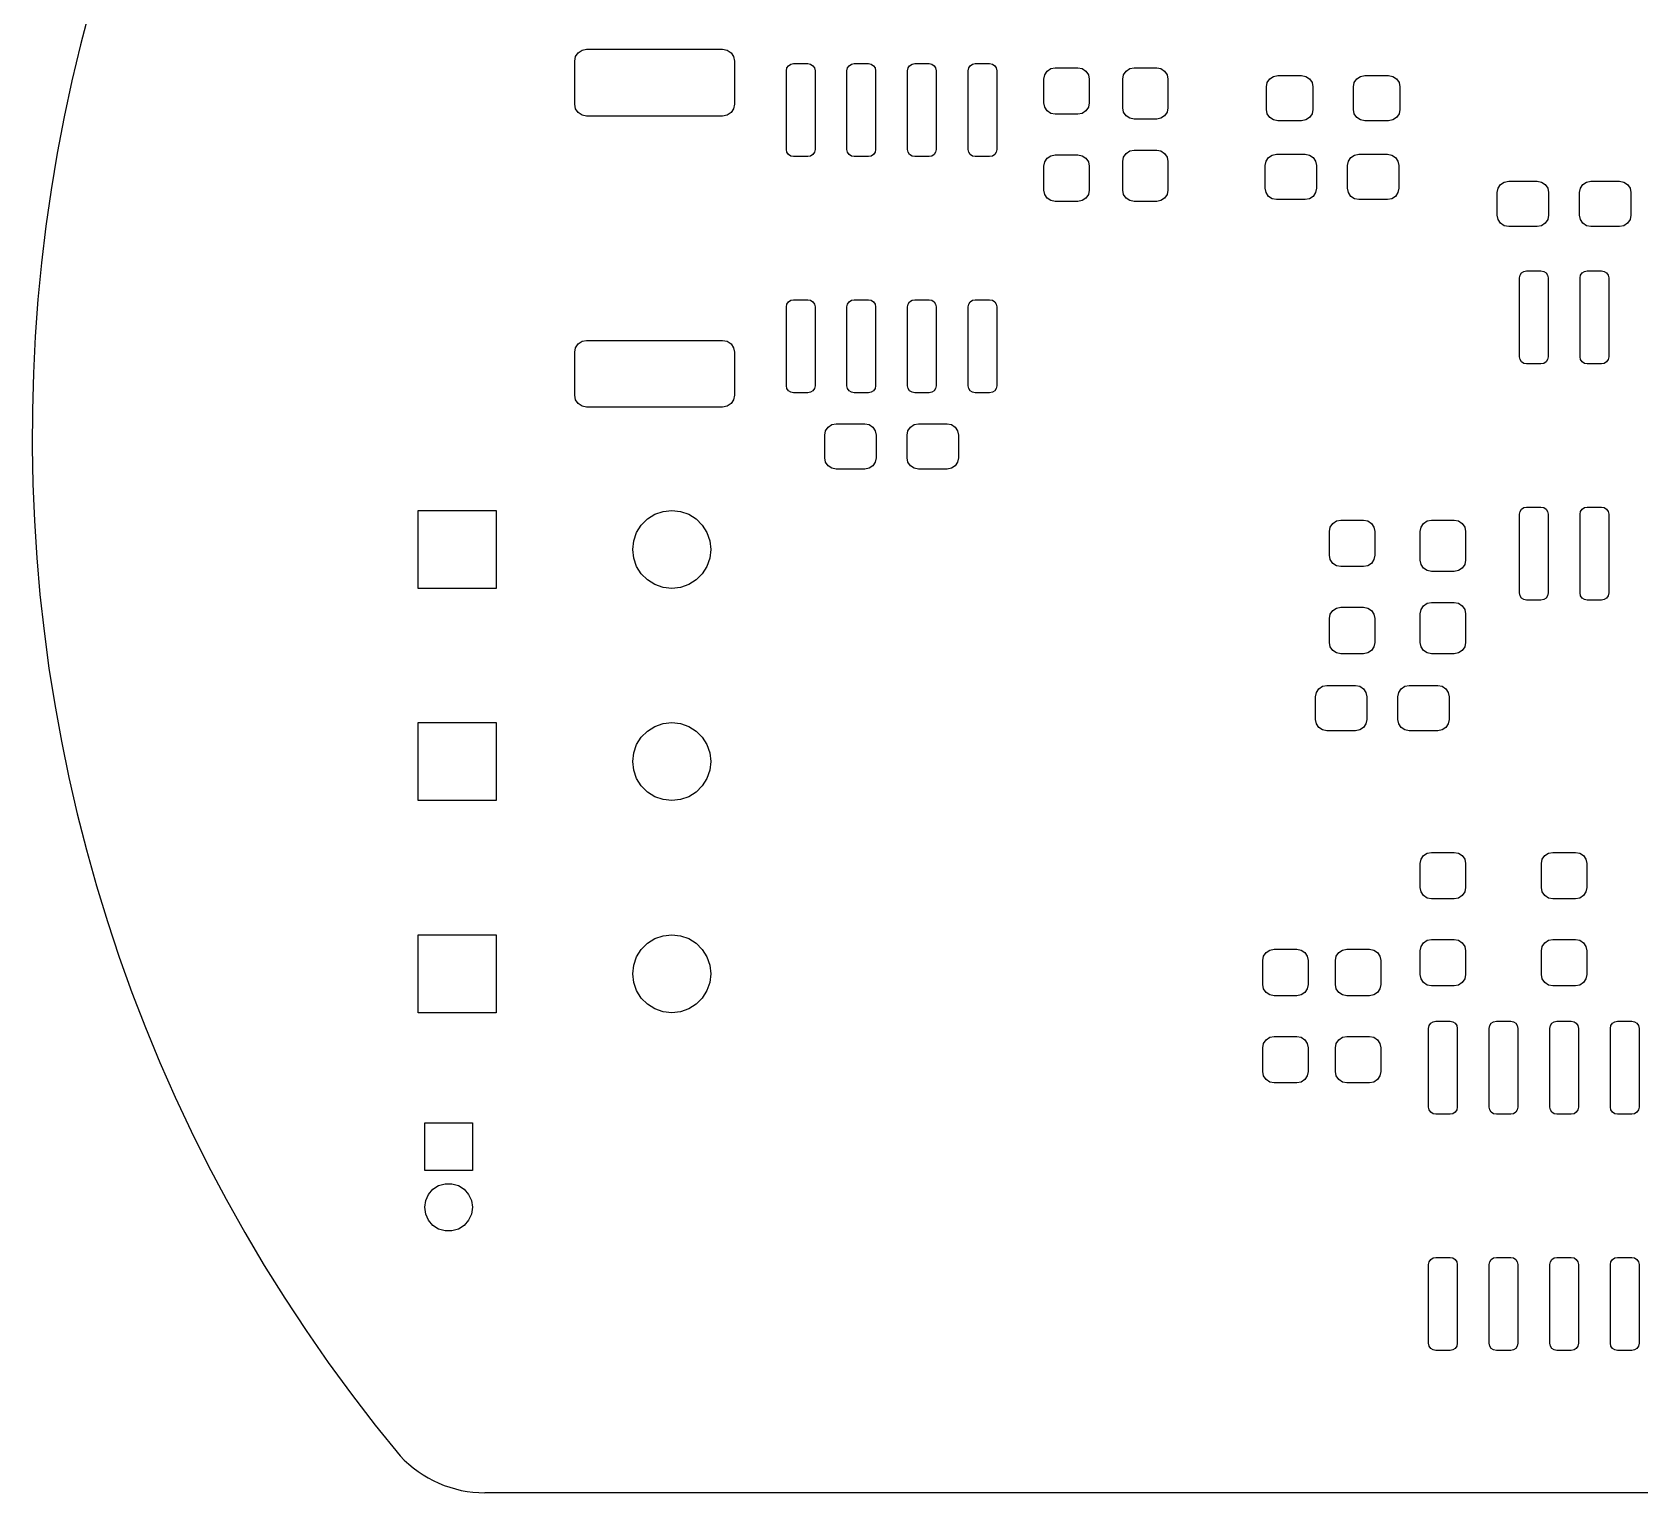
# Model space of a CAD drawing. Header units: inches. Extents: x 10 to 430, y -15 to 282.
# Drawn here: x 126.78 to 160.48, y 51.48 to 82.09 of the extents above; entities that cross this region are included whole.
import ezdxf

# ---------------------------------------------------------------- set-up
doc = ezdxf.new("R2010")
doc.units = ezdxf.units.IN
doc.header["$MEASUREMENT"] = 0
doc.layers.add('BLACK', color=7, linetype='Continuous')

msp = doc.modelspace()

# ---------------------------------------------------------------- linework, layer by layer
at = {"layer": 'BLACK', "linetype": 'Continuous'}
for p, q in [((138.148, 81.483), (138.167, 81.579)), ((138.167, 81.579), (138.221, 81.66)), ((138.221, 81.66), (138.302, 81.714)), ((138.302, 81.714), (138.398, 81.733)), ((138.398, 81.733), (141.248, 81.733)), ((141.248, 81.733), (141.344, 81.714)), ((141.344, 81.714), (141.425, 81.66)), ((141.425, 81.66), (141.479, 81.579)), ((141.479, 81.579), (141.498, 81.483)), ((138.148, 80.583), (138.148, 81.483)), ((141.498, 81.483), (141.498, 80.583)), ((142.586, 81.283), (142.598, 81.341)), ((142.586, 79.633), (142.586, 81.283)), ((142.598, 81.341), (142.63, 81.389)), ((142.63, 81.389), (142.679, 81.422)), ((142.679, 81.422), (142.736, 81.433)), ((142.736, 81.433), (143.036, 81.433)), ((143.036, 81.433), (143.094, 81.422)), ((143.094, 81.422), (143.142, 81.389)), ((143.142, 81.389), (143.175, 81.341)), ((143.175, 81.341), (143.186, 81.283)), ((143.186, 81.283), (143.186, 79.633)), ((143.856, 81.283), (143.868, 81.341)), ((143.856, 79.633), (143.856, 81.283)), ((143.868, 81.341), (143.9, 81.389)), ((143.9, 81.389), (143.949, 81.422)), ((143.949, 81.422), (144.006, 81.433)), ((144.006, 81.433), (144.306, 81.433)), ((144.306, 81.433), (144.364, 81.422)), ((144.364, 81.422), (144.412, 81.389)), ((144.412, 81.389), (144.445, 81.341)), ((144.445, 81.341), (144.456, 81.283)), ((144.456, 81.283), (144.456, 79.633)), ((145.126, 81.283), (145.138, 81.341)), ((145.126, 79.633), (145.126, 81.283)), ((145.138, 81.341), (145.17, 81.389)), ((145.17, 81.389), (145.219, 81.422)), ((145.219, 81.422), (145.276, 81.433)), ((145.276, 81.433), (145.576, 81.433)), ((145.576, 81.433), (145.634, 81.422)), ((145.634, 81.422), (145.682, 81.389)), ((145.682, 81.389), (145.715, 81.341)), ((145.715, 81.341), (145.726, 81.283)), ((145.726, 81.283), (145.726, 79.633)), ((146.396, 81.283), (146.408, 81.341)), ((146.396, 79.633), (146.396, 81.283)), ((146.408, 81.341), (146.44, 81.389)), ((146.44, 81.389), (146.489, 81.422)), ((146.489, 81.422), (146.546, 81.433)), ((146.546, 81.433), (146.846, 81.433)), ((146.846, 81.433), (146.904, 81.422)), ((146.904, 81.422), (146.952, 81.389)), ((146.952, 81.389), (146.985, 81.341)), ((146.985, 81.341), (146.996, 81.283)), ((146.996, 81.283), (146.996, 79.633)), ((148.002, 81.199), (148.054, 81.276)), ((148.054, 81.276), (148.131, 81.328)), ((148.131, 81.328), (148.222, 81.346)), ((148.222, 81.346), (148.697, 81.346)), ((148.697, 81.346), (148.787, 81.328)), ((148.787, 81.328), (148.864, 81.276)), ((148.864, 81.276), (148.916, 81.199)), ((149.653, 81.199), (149.705, 81.276)), ((149.705, 81.276), (149.782, 81.328)), ((149.782, 81.328), (149.873, 81.346)), ((149.873, 81.346), (150.348, 81.346)), ((150.348, 81.346), (150.438, 81.328)), ((150.438, 81.328), (150.515, 81.276)), ((150.515, 81.276), (150.567, 81.199)), ((147.984, 81.108), (148.002, 81.199)), ((147.984, 80.608), (147.984, 81.108)), ((148.916, 81.199), (148.934, 81.108)), ((148.934, 81.108), (148.934, 80.608)), ((149.635, 81.108), (149.653, 81.199)), ((149.635, 80.508), (149.635, 81.108)), ((150.567, 81.199), (150.585, 81.108)), ((150.585, 81.108), (150.585, 80.508)), ((152.647, 80.945), (152.665, 81.036)), ((152.647, 80.47), (152.647, 80.945)), ((152.665, 81.036), (152.717, 81.113)), ((152.717, 81.113), (152.794, 81.165)), ((152.794, 81.165), (152.885, 81.183)), ((152.885, 81.183), (153.385, 81.183)), ((153.385, 81.183), (153.475, 81.165)), ((153.475, 81.165), (153.552, 81.113)), ((153.552, 81.113), (153.604, 81.036)), ((153.604, 81.036), (153.622, 80.945)), ((153.622, 80.945), (153.622, 80.47)), ((154.472, 80.945), (154.49, 81.036)), ((154.472, 80.47), (154.472, 80.945)), ((154.49, 81.036), (154.542, 81.113)), ((154.542, 81.113), (154.619, 81.165)), ((154.619, 81.165), (154.71, 81.183)), ((154.71, 81.183), (155.21, 81.183)), ((155.21, 81.183), (155.3, 81.165)), ((155.3, 81.165), (155.377, 81.113)), ((155.377, 81.113), (155.429, 81.036)), ((155.429, 81.036), (155.447, 80.945)), ((155.447, 80.945), (155.447, 80.47)), ((138.167, 80.488), (138.148, 80.583)), ((141.498, 80.583), (141.479, 80.488)), ((148.002, 80.517), (147.984, 80.608)), ((148.934, 80.608), (148.916, 80.517)), ((138.221, 80.407), (138.167, 80.488)), ((138.302, 80.352), (138.221, 80.407)), ((138.398, 80.333), (138.302, 80.352)), ((141.248, 80.333), (138.398, 80.333)), ((141.344, 80.352), (141.248, 80.333)), ((141.425, 80.407), (141.344, 80.352)), ((141.479, 80.488), (141.425, 80.407)), ((148.054, 80.44), (148.002, 80.517)), ((148.131, 80.389), (148.054, 80.44)), ((148.222, 80.371), (148.131, 80.389)), ((148.697, 80.371), (148.222, 80.371)), ((148.787, 80.389), (148.697, 80.371)), ((148.864, 80.44), (148.787, 80.389)), ((148.916, 80.517), (148.864, 80.44)), ((149.653, 80.417), (149.635, 80.508)), ((149.705, 80.34), (149.653, 80.417)), ((149.782, 80.289), (149.705, 80.34)), ((149.873, 80.271), (149.782, 80.289)), ((150.348, 80.271), (149.873, 80.271)), ((150.438, 80.289), (150.348, 80.271)), ((150.515, 80.34), (150.438, 80.289)), ((150.567, 80.417), (150.515, 80.34)), ((150.585, 80.508), (150.567, 80.417)), ((152.665, 80.379), (152.647, 80.47)), ((152.717, 80.302), (152.665, 80.379)), ((152.794, 80.251), (152.717, 80.302)), ((152.885, 80.233), (152.794, 80.251)), ((153.385, 80.233), (152.885, 80.233)), ((153.475, 80.251), (153.385, 80.233)), ((153.552, 80.302), (153.475, 80.251)), ((153.604, 80.379), (153.552, 80.302)), ((153.622, 80.47), (153.604, 80.379)), ((154.49, 80.379), (154.472, 80.47)), ((154.542, 80.302), (154.49, 80.379)), ((154.619, 80.251), (154.542, 80.302)), ((154.71, 80.233), (154.619, 80.251)), ((155.21, 80.233), (154.71, 80.233)), ((155.3, 80.251), (155.21, 80.233)), ((155.377, 80.302), (155.3, 80.251)), ((155.429, 80.379), (155.377, 80.302)), ((155.447, 80.47), (155.429, 80.379)), ((142.598, 79.576), (142.586, 79.633)), ((142.63, 79.527), (142.598, 79.576)), ((143.175, 79.576), (143.142, 79.527)), ((143.186, 79.633), (143.175, 79.576)), ((143.868, 79.576), (143.856, 79.633)), ((143.9, 79.527), (143.868, 79.576)), ((144.445, 79.576), (144.412, 79.527)), ((144.456, 79.633), (144.445, 79.576)), ((145.138, 79.576), (145.126, 79.633)), ((145.17, 79.527), (145.138, 79.576)), ((145.715, 79.576), (145.682, 79.527)), ((145.726, 79.633), (145.715, 79.576)), ((146.408, 79.576), (146.396, 79.633)), ((146.44, 79.527), (146.408, 79.576)), ((146.985, 79.576), (146.952, 79.527)), ((146.996, 79.633), (146.985, 79.576)), ((149.653, 79.474), (149.705, 79.551)), ((149.705, 79.551), (149.782, 79.603)), ((149.782, 79.603), (149.873, 79.621)), ((149.873, 79.621), (150.348, 79.621)), ((150.348, 79.621), (150.438, 79.603)), ((150.438, 79.603), (150.515, 79.551)), ((150.515, 79.551), (150.567, 79.474)), ((152.77, 79.514), (152.861, 79.532)), ((152.861, 79.532), (153.461, 79.532)), ((153.461, 79.532), (153.552, 79.514)), ((154.495, 79.514), (154.586, 79.532)), ((154.586, 79.532), (155.186, 79.532)), ((155.186, 79.532), (155.277, 79.514)), ((142.679, 79.495), (142.63, 79.527)), ((142.736, 79.483), (142.679, 79.495)), ((143.036, 79.483), (142.736, 79.483)), ((143.094, 79.495), (143.036, 79.483)), ((143.142, 79.527), (143.094, 79.495)), ((143.949, 79.495), (143.9, 79.527)), ((144.006, 79.483), (143.949, 79.495)), ((144.306, 79.483), (144.006, 79.483)), ((144.364, 79.495), (144.306, 79.483)), ((144.412, 79.527), (144.364, 79.495)), ((145.219, 79.495), (145.17, 79.527)), ((145.276, 79.483), (145.219, 79.495)), ((145.576, 79.483), (145.276, 79.483)), ((145.634, 79.495), (145.576, 79.483)), ((145.682, 79.527), (145.634, 79.495)), ((146.489, 79.495), (146.44, 79.527)), ((146.546, 79.483), (146.489, 79.495)), ((146.846, 79.483), (146.546, 79.483)), ((146.904, 79.495), (146.846, 79.483)), ((146.952, 79.527), (146.904, 79.495)), ((147.984, 79.283), (148.002, 79.374)), ((147.984, 78.783), (147.984, 79.283)), ((148.002, 79.374), (148.054, 79.451)), ((148.054, 79.451), (148.131, 79.503)), ((148.131, 79.503), (148.222, 79.521)), ((148.222, 79.521), (148.697, 79.521)), ((148.697, 79.521), (148.787, 79.503)), ((148.787, 79.503), (148.864, 79.451)), ((148.864, 79.451), (148.916, 79.374)), ((148.916, 79.374), (148.934, 79.283)), ((148.934, 79.283), (148.934, 78.783)), ((149.635, 79.383), (149.653, 79.474)), ((149.635, 78.783), (149.635, 79.383)), ((150.567, 79.474), (150.585, 79.383)), ((150.585, 79.383), (150.585, 78.783)), ((152.624, 79.294), (152.642, 79.385)), ((152.624, 78.819), (152.624, 79.294)), ((152.642, 79.385), (152.693, 79.462)), ((152.693, 79.462), (152.77, 79.514)), ((153.552, 79.514), (153.629, 79.462)), ((153.629, 79.462), (153.68, 79.385)), ((153.68, 79.385), (153.699, 79.294)), ((153.699, 79.294), (153.699, 78.819)), ((154.349, 79.294), (154.367, 79.385)), ((154.349, 78.819), (154.349, 79.294)), ((154.367, 79.385), (154.418, 79.462)), ((154.418, 79.462), (154.495, 79.514)), ((155.277, 79.514), (155.354, 79.462)), ((155.354, 79.462), (155.405, 79.385)), ((155.405, 79.385), (155.424, 79.294)), ((155.424, 79.294), (155.424, 78.819)), ((157.506, 78.82), (157.558, 78.897)), ((157.558, 78.897), (157.635, 78.948)), ((157.635, 78.948), (157.726, 78.966)), ((157.726, 78.966), (158.326, 78.966)), ((158.326, 78.966), (158.417, 78.948)), ((158.417, 78.948), (158.494, 78.897)), ((158.494, 78.897), (158.545, 78.82)), ((159.231, 78.82), (159.283, 78.897)), ((159.283, 78.897), (159.36, 78.948)), ((159.36, 78.948), (159.451, 78.966)), ((159.451, 78.966), (160.051, 78.966)), ((160.051, 78.966), (160.142, 78.948)), ((160.142, 78.948), (160.219, 78.897)), ((160.219, 78.897), (160.27, 78.82)), ((148.002, 78.692), (147.984, 78.783)), ((148.054, 78.615), (148.002, 78.692)), ((148.131, 78.564), (148.054, 78.615)), ((148.222, 78.546), (148.131, 78.564)), ((148.697, 78.546), (148.222, 78.546)), ((148.787, 78.564), (148.697, 78.546)), ((148.864, 78.615), (148.787, 78.564)), ((148.916, 78.692), (148.864, 78.615)), ((148.934, 78.783), (148.916, 78.692)), ((149.653, 78.692), (149.635, 78.783)), ((149.705, 78.615), (149.653, 78.692)), ((149.782, 78.564), (149.705, 78.615)), ((149.873, 78.546), (149.782, 78.564)), ((150.348, 78.546), (149.873, 78.546)), ((150.438, 78.564), (150.348, 78.546)), ((150.515, 78.615), (150.438, 78.564)), ((150.567, 78.692), (150.515, 78.615)), ((150.585, 78.783), (150.567, 78.692)), ((152.642, 78.728), (152.624, 78.819)), ((152.693, 78.651), (152.642, 78.728)), ((152.77, 78.6), (152.693, 78.651)), ((152.861, 78.582), (152.77, 78.6)), ((153.461, 78.582), (152.861, 78.582)), ((153.552, 78.6), (153.461, 78.582)), ((153.629, 78.651), (153.552, 78.6)), ((153.68, 78.728), (153.629, 78.651)), ((153.699, 78.819), (153.68, 78.728)), ((154.367, 78.728), (154.349, 78.819)), ((154.418, 78.651), (154.367, 78.728)), ((154.495, 78.6), (154.418, 78.651)), ((154.586, 78.582), (154.495, 78.6)), ((155.186, 78.582), (154.586, 78.582)), ((155.277, 78.6), (155.186, 78.582)), ((155.354, 78.651), (155.277, 78.6)), ((155.405, 78.728), (155.354, 78.651)), ((155.424, 78.819), (155.405, 78.728)), ((157.488, 78.729), (157.506, 78.82)), ((157.488, 78.254), (157.488, 78.729)), ((158.545, 78.82), (158.563, 78.729)), ((158.563, 78.729), (158.563, 78.254)), ((159.213, 78.729), (159.231, 78.82)), ((159.213, 78.254), (159.213, 78.729)), ((160.27, 78.82), (160.288, 78.729)), ((160.288, 78.729), (160.288, 78.254)), ((157.506, 78.163), (157.488, 78.254)), ((158.563, 78.254), (158.545, 78.163)), ((159.231, 78.163), (159.213, 78.254)), ((160.288, 78.254), (160.27, 78.163)), ((157.558, 78.086), (157.506, 78.163)), ((157.635, 78.034), (157.558, 78.086)), ((157.726, 78.016), (157.635, 78.034)), ((158.326, 78.016), (157.726, 78.016)), ((158.417, 78.034), (158.326, 78.016)), ((158.494, 78.086), (158.417, 78.034)), ((158.545, 78.163), (158.494, 78.086)), ((159.283, 78.086), (159.231, 78.163)), ((159.36, 78.034), (159.283, 78.086)), ((159.451, 78.016), (159.36, 78.034)), ((160.051, 78.016), (159.451, 78.016)), ((160.142, 78.034), (160.051, 78.016)), ((160.219, 78.086), (160.142, 78.034)), ((160.27, 78.163), (160.219, 78.086)), ((157.953, 76.94), (157.964, 76.997)), ((157.953, 75.29), (157.953, 76.94)), ((157.964, 76.997), (157.997, 77.046)), ((157.997, 77.046), (158.046, 77.078)), ((158.046, 77.078), (158.103, 77.09)), ((158.103, 77.09), (158.403, 77.09)), ((158.403, 77.09), (158.46, 77.078)), ((158.46, 77.078), (158.509, 77.046)), ((158.509, 77.046), (158.542, 76.997)), ((158.542, 76.997), (158.553, 76.94)), ((158.553, 76.94), (158.553, 75.29)), ((159.223, 76.94), (159.234, 76.997)), ((159.223, 75.29), (159.223, 76.94)), ((159.234, 76.997), (159.267, 77.046)), ((159.267, 77.046), (159.316, 77.078)), ((159.316, 77.078), (159.373, 77.09)), ((159.373, 77.09), (159.673, 77.09)), ((159.673, 77.09), (159.73, 77.078)), ((159.73, 77.078), (159.779, 77.046)), ((159.779, 77.046), (159.812, 76.997)), ((159.812, 76.997), (159.823, 76.94)), ((159.823, 76.94), (159.823, 75.29)), ((142.586, 76.333), (142.598, 76.391)), ((142.586, 74.683), (142.586, 76.333)), ((142.598, 76.391), (142.63, 76.439)), ((142.63, 76.439), (142.679, 76.472)), ((142.679, 76.472), (142.736, 76.483)), ((142.736, 76.483), (143.036, 76.483)), ((143.036, 76.483), (143.094, 76.472)), ((143.094, 76.472), (143.142, 76.439)), ((143.142, 76.439), (143.175, 76.391)), ((143.175, 76.391), (143.186, 76.333)), ((143.186, 76.333), (143.186, 74.683)), ((143.856, 76.333), (143.868, 76.391)), ((143.856, 74.683), (143.856, 76.333)), ((143.868, 76.391), (143.9, 76.439)), ((143.9, 76.439), (143.949, 76.472)), ((143.949, 76.472), (144.006, 76.483)), ((144.006, 76.483), (144.306, 76.483)), ((144.306, 76.483), (144.364, 76.472)), ((144.364, 76.472), (144.412, 76.439)), ((144.412, 76.439), (144.445, 76.391)), ((144.445, 76.391), (144.456, 76.333)), ((144.456, 76.333), (144.456, 74.683)), ((145.126, 76.333), (145.138, 76.391)), ((145.126, 74.683), (145.126, 76.333)), ((145.138, 76.391), (145.17, 76.439)), ((145.17, 76.439), (145.219, 76.472)), ((145.219, 76.472), (145.276, 76.483)), ((145.276, 76.483), (145.576, 76.483)), ((145.576, 76.483), (145.634, 76.472)), ((145.634, 76.472), (145.682, 76.439)), ((145.682, 76.439), (145.715, 76.391)), ((145.715, 76.391), (145.726, 76.333)), ((145.726, 76.333), (145.726, 74.683)), ((146.396, 76.333), (146.408, 76.391)), ((146.396, 74.683), (146.396, 76.333)), ((146.408, 76.391), (146.44, 76.439)), ((146.44, 76.439), (146.489, 76.472)), ((146.489, 76.472), (146.546, 76.483)), ((146.546, 76.483), (146.846, 76.483)), ((146.846, 76.483), (146.904, 76.472)), ((146.904, 76.472), (146.952, 76.439)), ((146.952, 76.439), (146.985, 76.391)), ((146.985, 76.391), (146.996, 76.333)), ((146.996, 76.333), (146.996, 74.683)), ((138.167, 75.479), (138.221, 75.56)), ((138.221, 75.56), (138.302, 75.614)), ((138.302, 75.614), (138.398, 75.633)), ((138.398, 75.633), (141.248, 75.633)), ((141.248, 75.633), (141.344, 75.614)), ((141.344, 75.614), (141.425, 75.56)), ((141.425, 75.56), (141.479, 75.479)), ((138.148, 75.383), (138.167, 75.479)), ((138.148, 74.483), (138.148, 75.383)), ((141.479, 75.479), (141.498, 75.383)), ((141.498, 75.383), (141.498, 74.483)), ((157.964, 75.232), (157.953, 75.29)), ((157.997, 75.184), (157.964, 75.232)), ((158.046, 75.151), (157.997, 75.184)), ((158.103, 75.14), (158.046, 75.151)), ((158.46, 75.151), (158.403, 75.14)), ((158.509, 75.184), (158.46, 75.151)), ((158.542, 75.232), (158.509, 75.184)), ((158.553, 75.29), (158.542, 75.232)), ((159.234, 75.232), (159.223, 75.29)), ((159.267, 75.184), (159.234, 75.232)), ((159.316, 75.151), (159.267, 75.184)), ((159.373, 75.14), (159.316, 75.151)), ((159.73, 75.151), (159.673, 75.14)), ((159.779, 75.184), (159.73, 75.151)), ((159.812, 75.232), (159.779, 75.184)), ((159.823, 75.29), (159.812, 75.232)), ((158.403, 75.14), (158.103, 75.14)), ((159.673, 75.14), (159.373, 75.14)), ((138.167, 74.388), (138.148, 74.483)), ((141.498, 74.483), (141.479, 74.388)), ((142.598, 74.626), (142.586, 74.683)), ((142.63, 74.577), (142.598, 74.626)), ((142.679, 74.545), (142.63, 74.577)), ((142.736, 74.533), (142.679, 74.545)), ((143.036, 74.533), (142.736, 74.533)), ((143.094, 74.545), (143.036, 74.533)), ((143.142, 74.577), (143.094, 74.545)), ((143.175, 74.626), (143.142, 74.577)), ((143.186, 74.683), (143.175, 74.626)), ((143.868, 74.626), (143.856, 74.683)), ((143.9, 74.577), (143.868, 74.626)), ((143.949, 74.545), (143.9, 74.577)), ((144.006, 74.533), (143.949, 74.545)), ((144.306, 74.533), (144.006, 74.533)), ((144.364, 74.545), (144.306, 74.533)), ((144.412, 74.577), (144.364, 74.545)), ((144.445, 74.626), (144.412, 74.577)), ((144.456, 74.683), (144.445, 74.626)), ((145.138, 74.626), (145.126, 74.683)), ((145.17, 74.577), (145.138, 74.626)), ((145.219, 74.545), (145.17, 74.577)), ((145.276, 74.533), (145.219, 74.545)), ((145.576, 74.533), (145.276, 74.533)), ((145.634, 74.545), (145.576, 74.533)), ((145.682, 74.577), (145.634, 74.545)), ((145.715, 74.626), (145.682, 74.577)), ((145.726, 74.683), (145.715, 74.626)), ((146.408, 74.626), (146.396, 74.683)), ((146.44, 74.577), (146.408, 74.626)), ((146.489, 74.545), (146.44, 74.577)), ((146.546, 74.533), (146.489, 74.545)), ((146.846, 74.533), (146.546, 74.533)), ((146.904, 74.545), (146.846, 74.533)), ((146.952, 74.577), (146.904, 74.545)), ((146.985, 74.626), (146.952, 74.577)), ((146.996, 74.683), (146.985, 74.626)), ((138.221, 74.307), (138.167, 74.388)), ((138.302, 74.252), (138.221, 74.307)), ((138.398, 74.233), (138.302, 74.252)), ((141.248, 74.233), (138.398, 74.233)), ((141.344, 74.252), (141.248, 74.233)), ((141.425, 74.307), (141.344, 74.252)), ((141.479, 74.388), (141.425, 74.307)), ((143.409, 73.74), (143.461, 73.817)), ((143.461, 73.817), (143.538, 73.868)), ((143.538, 73.868), (143.629, 73.886)), ((143.629, 73.886), (144.229, 73.886)), ((144.229, 73.886), (144.32, 73.868)), ((144.32, 73.868), (144.397, 73.817)), ((144.397, 73.817), (144.448, 73.74)), ((145.134, 73.74), (145.186, 73.817)), ((145.186, 73.817), (145.263, 73.868)), ((145.263, 73.868), (145.354, 73.886)), ((145.354, 73.886), (145.954, 73.886)), ((145.954, 73.886), (146.045, 73.868)), ((146.045, 73.868), (146.122, 73.817)), ((146.122, 73.817), (146.173, 73.74)), ((143.391, 73.649), (143.409, 73.74)), ((143.391, 73.174), (143.391, 73.649)), ((144.448, 73.74), (144.466, 73.649)), ((144.466, 73.649), (144.466, 73.174)), ((145.116, 73.649), (145.134, 73.74)), ((145.116, 73.174), (145.116, 73.649)), ((146.173, 73.74), (146.191, 73.649)), ((146.191, 73.649), (146.191, 73.174)), ((143.409, 73.083), (143.391, 73.174)), ((144.466, 73.174), (144.448, 73.083)), ((145.134, 73.083), (145.116, 73.174)), ((146.191, 73.174), (146.173, 73.083)), ((143.461, 73.006), (143.409, 73.083)), ((143.538, 72.954), (143.461, 73.006)), ((143.629, 72.936), (143.538, 72.954)), ((144.229, 72.936), (143.629, 72.936)), ((144.32, 72.954), (144.229, 72.936)), ((144.397, 73.006), (144.32, 72.954)), ((144.448, 73.083), (144.397, 73.006)), ((145.186, 73.006), (145.134, 73.083)), ((145.263, 72.954), (145.186, 73.006)), ((145.354, 72.936), (145.263, 72.954)), ((145.954, 72.936), (145.354, 72.936)), ((146.045, 72.954), (145.954, 72.936)), ((146.122, 73.006), (146.045, 72.954)), ((146.173, 73.083), (146.122, 73.006)), ((157.997, 72.096), (158.046, 72.128)), ((158.046, 72.128), (158.103, 72.14)), ((158.103, 72.14), (158.403, 72.14)), ((158.403, 72.14), (158.46, 72.128)), ((158.46, 72.128), (158.509, 72.096)), ((159.267, 72.096), (159.316, 72.128)), ((159.316, 72.128), (159.373, 72.14)), ((159.373, 72.14), (159.673, 72.14)), ((159.673, 72.14), (159.73, 72.128)), ((159.73, 72.128), (159.779, 72.096)), ((134.866, 70.435), (134.866, 72.07)), ((134.866, 72.07), (136.501, 72.07)), ((136.501, 72.07), (136.501, 70.435)), ((139.544, 71.762), (139.674, 71.892)), ((139.674, 71.892), (139.829, 71.989)), ((139.829, 71.989), (140.001, 72.049)), ((140.001, 72.049), (140.183, 72.07)), ((140.183, 72.07), (140.365, 72.049)), ((140.365, 72.049), (140.538, 71.989)), ((140.538, 71.989), (140.693, 71.892)), ((140.693, 71.892), (140.822, 71.762)), ((153.986, 71.72), (154.038, 71.797)), ((154.038, 71.797), (154.115, 71.849)), ((154.115, 71.849), (154.206, 71.867)), ((154.206, 71.867), (154.681, 71.867)), ((154.681, 71.867), (154.772, 71.849)), ((154.772, 71.849), (154.849, 71.797)), ((154.849, 71.797), (154.9, 71.72)), ((155.891, 71.72), (155.943, 71.797)), ((155.943, 71.797), (156.02, 71.849)), ((156.02, 71.849), (156.111, 71.867)), ((156.111, 71.867), (156.586, 71.867)), ((156.586, 71.867), (156.677, 71.849)), ((156.677, 71.849), (156.754, 71.797)), ((156.754, 71.797), (156.805, 71.72)), ((157.953, 71.99), (157.964, 72.047)), ((157.953, 70.34), (157.953, 71.99)), ((157.964, 72.047), (157.997, 72.096)), ((158.509, 72.096), (158.542, 72.047)), ((158.542, 72.047), (158.553, 71.99)), ((158.553, 71.99), (158.553, 70.34)), ((159.223, 71.99), (159.234, 72.047)), ((159.223, 70.34), (159.223, 71.99)), ((159.234, 72.047), (159.267, 72.096)), ((159.779, 72.096), (159.812, 72.047)), ((159.812, 72.047), (159.823, 71.99)), ((159.823, 71.99), (159.823, 70.34)), ((139.386, 71.434), (139.447, 71.607)), ((139.447, 71.607), (139.544, 71.762)), ((140.822, 71.762), (140.92, 71.607)), ((140.92, 71.607), (140.98, 71.434)), ((153.968, 71.629), (153.986, 71.72)), ((153.968, 71.129), (153.968, 71.629)), ((154.9, 71.72), (154.918, 71.629)), ((154.918, 71.629), (154.918, 71.129)), ((155.873, 71.629), (155.891, 71.72)), ((155.873, 71.029), (155.873, 71.629)), ((156.805, 71.72), (156.823, 71.629)), ((156.823, 71.629), (156.823, 71.029)), ((139.366, 71.252), (139.386, 71.434)), ((139.386, 71.07), (139.366, 71.252)), ((140.98, 71.434), (141.001, 71.252)), ((141.001, 71.252), (140.98, 71.07)), ((153.986, 71.038), (153.968, 71.129)), ((154.918, 71.129), (154.9, 71.038)), ((139.447, 70.898), (139.386, 71.07)), ((139.544, 70.743), (139.447, 70.898)), ((140.92, 70.898), (140.822, 70.743)), ((140.98, 71.07), (140.92, 70.898)), ((154.038, 70.961), (153.986, 71.038)), ((154.115, 70.91), (154.038, 70.961)), ((154.206, 70.892), (154.115, 70.91)), ((154.681, 70.892), (154.206, 70.892)), ((154.772, 70.91), (154.681, 70.892)), ((154.849, 70.961), (154.772, 70.91)), ((154.9, 71.038), (154.849, 70.961)), ((155.891, 70.938), (155.873, 71.029)), ((155.943, 70.861), (155.891, 70.938)), ((156.02, 70.81), (155.943, 70.861)), ((156.111, 70.792), (156.02, 70.81)), ((156.586, 70.792), (156.111, 70.792)), ((156.677, 70.81), (156.586, 70.792)), ((156.754, 70.861), (156.677, 70.81)), ((156.805, 70.938), (156.754, 70.861)), ((156.823, 71.029), (156.805, 70.938)), ((136.501, 70.435), (134.866, 70.435)), ((139.674, 70.613), (139.544, 70.743)), ((139.829, 70.516), (139.674, 70.613)), ((140.001, 70.455), (139.829, 70.516)), ((140.183, 70.435), (140.001, 70.455)), ((140.365, 70.455), (140.183, 70.435)), ((140.538, 70.516), (140.365, 70.455)), ((140.693, 70.613), (140.538, 70.516)), ((140.822, 70.743), (140.693, 70.613)), ((155.943, 70.072), (156.02, 70.124)), ((156.02, 70.124), (156.111, 70.142)), ((156.111, 70.142), (156.586, 70.142)), ((156.586, 70.142), (156.677, 70.124)), ((156.677, 70.124), (156.754, 70.072)), ((157.964, 70.282), (157.953, 70.34)), ((157.997, 70.234), (157.964, 70.282)), ((158.046, 70.201), (157.997, 70.234)), ((158.103, 70.19), (158.046, 70.201)), ((158.403, 70.19), (158.103, 70.19)), ((158.46, 70.201), (158.403, 70.19)), ((158.509, 70.234), (158.46, 70.201)), ((158.542, 70.282), (158.509, 70.234)), ((158.553, 70.34), (158.542, 70.282)), ((159.234, 70.282), (159.223, 70.34)), ((159.267, 70.234), (159.234, 70.282)), ((159.316, 70.201), (159.267, 70.234)), ((159.373, 70.19), (159.316, 70.201)), ((159.673, 70.19), (159.373, 70.19)), ((159.73, 70.201), (159.673, 70.19)), ((159.779, 70.234), (159.73, 70.201)), ((159.812, 70.282), (159.779, 70.234)), ((159.823, 70.34), (159.812, 70.282)), ((153.968, 69.804), (153.986, 69.895)), ((153.968, 69.304), (153.968, 69.804)), ((153.986, 69.895), (154.038, 69.972)), ((154.038, 69.972), (154.115, 70.024)), ((154.115, 70.024), (154.206, 70.042)), ((154.206, 70.042), (154.681, 70.042)), ((154.681, 70.042), (154.772, 70.024)), ((154.772, 70.024), (154.849, 69.972)), ((154.849, 69.972), (154.9, 69.895)), ((154.9, 69.895), (154.918, 69.804)), ((154.918, 69.804), (154.918, 69.304)), ((155.873, 69.904), (155.891, 69.995)), ((155.873, 69.304), (155.873, 69.904)), ((155.891, 69.995), (155.943, 70.072)), ((156.754, 70.072), (156.805, 69.995)), ((156.805, 69.995), (156.823, 69.904)), ((156.823, 69.904), (156.823, 69.304)), ((153.986, 69.213), (153.968, 69.304)), ((154.038, 69.136), (153.986, 69.213)), ((154.115, 69.085), (154.038, 69.136)), ((154.206, 69.067), (154.115, 69.085)), ((154.772, 69.085), (154.681, 69.067)), ((154.849, 69.136), (154.772, 69.085)), ((154.9, 69.213), (154.849, 69.136)), ((154.918, 69.304), (154.9, 69.213)), ((155.891, 69.213), (155.873, 69.304)), ((155.943, 69.136), (155.891, 69.213)), ((156.02, 69.085), (155.943, 69.136)), ((156.111, 69.067), (156.02, 69.085)), ((156.677, 69.085), (156.586, 69.067)), ((156.754, 69.136), (156.677, 69.085)), ((156.805, 69.213), (156.754, 69.136)), ((156.823, 69.304), (156.805, 69.213)), ((154.681, 69.067), (154.206, 69.067)), ((156.586, 69.067), (156.111, 69.067)), ((153.678, 68.164), (153.696, 68.255)), ((153.678, 67.689), (153.678, 68.164)), ((153.696, 68.255), (153.748, 68.332)), ((153.748, 68.332), (153.825, 68.384)), ((153.825, 68.384), (153.916, 68.402)), ((153.916, 68.402), (154.516, 68.402)), ((154.516, 68.402), (154.607, 68.384)), ((154.607, 68.384), (154.684, 68.332)), ((154.684, 68.332), (154.735, 68.255)), ((154.735, 68.255), (154.753, 68.164)), ((154.753, 68.164), (154.753, 67.689)), ((155.403, 68.164), (155.421, 68.255)), ((155.403, 67.689), (155.403, 68.164)), ((155.421, 68.255), (155.473, 68.332)), ((155.473, 68.332), (155.55, 68.384)), ((155.55, 68.384), (155.641, 68.402)), ((155.641, 68.402), (156.241, 68.402)), ((156.241, 68.402), (156.332, 68.384)), ((156.332, 68.384), (156.409, 68.332)), ((156.409, 68.332), (156.46, 68.255)), ((156.46, 68.255), (156.478, 68.164)), ((156.478, 68.164), (156.478, 67.689)), ((134.866, 65.99), (134.866, 67.625)), ((134.866, 67.625), (136.501, 67.625)), ((136.501, 67.625), (136.501, 65.99)), ((139.544, 67.317), (139.674, 67.447)), ((139.674, 67.447), (139.829, 67.544)), ((139.829, 67.544), (140.001, 67.604)), ((140.001, 67.604), (140.183, 67.625)), ((140.183, 67.625), (140.365, 67.604)), ((140.365, 67.604), (140.538, 67.544)), ((140.538, 67.544), (140.693, 67.447)), ((140.693, 67.447), (140.822, 67.317)), ((153.696, 67.598), (153.678, 67.689)), ((153.748, 67.521), (153.696, 67.598)), ((153.825, 67.47), (153.748, 67.521)), ((153.916, 67.452), (153.825, 67.47)), ((154.516, 67.452), (153.916, 67.452)), ((154.607, 67.47), (154.516, 67.452)), ((154.684, 67.521), (154.607, 67.47)), ((154.735, 67.598), (154.684, 67.521)), ((154.753, 67.689), (154.735, 67.598)), ((155.421, 67.598), (155.403, 67.689)), ((155.473, 67.521), (155.421, 67.598)), ((155.55, 67.47), (155.473, 67.521)), ((155.641, 67.452), (155.55, 67.47)), ((156.241, 67.452), (155.641, 67.452)), ((156.332, 67.47), (156.241, 67.452)), ((156.409, 67.521), (156.332, 67.47)), ((156.46, 67.598), (156.409, 67.521)), ((156.478, 67.689), (156.46, 67.598)), ((139.386, 66.989), (139.447, 67.162)), ((139.447, 67.162), (139.544, 67.317)), ((140.822, 67.317), (140.92, 67.162)), ((140.92, 67.162), (140.98, 66.989)), ((139.366, 66.807), (139.386, 66.989)), ((139.386, 66.625), (139.366, 66.807)), ((140.98, 66.989), (141.001, 66.807)), ((141.001, 66.807), (140.98, 66.625)), ((139.447, 66.453), (139.386, 66.625)), ((139.544, 66.298), (139.447, 66.453)), ((140.92, 66.453), (140.822, 66.298)), ((140.98, 66.625), (140.92, 66.453)), ((139.674, 66.168), (139.544, 66.298)), ((139.829, 66.071), (139.674, 66.168)), ((140.001, 66.01), (139.829, 66.071)), ((140.538, 66.071), (140.365, 66.01)), ((140.693, 66.168), (140.538, 66.071)), ((140.822, 66.298), (140.693, 66.168)), ((136.501, 65.99), (134.866, 65.99)), ((140.183, 65.99), (140.001, 66.01)), ((140.365, 66.01), (140.183, 65.99)), ((155.873, 64.668), (155.891, 64.759)), ((155.891, 64.759), (155.943, 64.836)), ((155.943, 64.836), (156.02, 64.887)), ((156.02, 64.887), (156.111, 64.905)), ((156.111, 64.905), (156.586, 64.905)), ((156.586, 64.905), (156.677, 64.887)), ((156.677, 64.887), (156.754, 64.836)), ((156.754, 64.836), (156.805, 64.759)), ((156.805, 64.759), (156.823, 64.668)), ((158.413, 64.668), (158.431, 64.759)), ((158.431, 64.759), (158.483, 64.836)), ((158.483, 64.836), (158.56, 64.887)), ((158.56, 64.887), (158.651, 64.905)), ((158.651, 64.905), (159.126, 64.905)), ((159.126, 64.905), (159.217, 64.887)), ((159.217, 64.887), (159.294, 64.836)), ((159.294, 64.836), (159.345, 64.759)), ((159.345, 64.759), (159.363, 64.668)), ((155.873, 64.168), (155.873, 64.668)), ((156.823, 64.668), (156.823, 64.168)), ((158.413, 64.168), (158.413, 64.668)), ((159.363, 64.668), (159.363, 64.168)), ((155.891, 64.077), (155.873, 64.168)), ((155.943, 64), (155.891, 64.077)), ((156.805, 64.077), (156.754, 64)), ((156.823, 64.168), (156.805, 64.077)), ((158.431, 64.077), (158.413, 64.168)), ((158.483, 64), (158.431, 64.077)), ((159.345, 64.077), (159.294, 64)), ((159.363, 64.168), (159.345, 64.077)), ((156.02, 63.948), (155.943, 64)), ((156.111, 63.93), (156.02, 63.948)), ((156.586, 63.93), (156.111, 63.93)), ((156.677, 63.948), (156.586, 63.93)), ((156.754, 64), (156.677, 63.948)), ((158.56, 63.948), (158.483, 64)), ((158.651, 63.93), (158.56, 63.948)), ((159.126, 63.93), (158.651, 63.93)), ((159.217, 63.948), (159.126, 63.93)), ((159.294, 64), (159.217, 63.948)), ((134.866, 61.545), (134.866, 63.18)), ((134.866, 63.18), (136.501, 63.18)), ((136.501, 63.18), (136.501, 61.545)), ((139.674, 63.002), (139.829, 63.099)), ((139.829, 63.099), (140.001, 63.159)), ((140.001, 63.159), (140.183, 63.18)), ((140.183, 63.18), (140.365, 63.159)), ((140.365, 63.159), (140.538, 63.099)), ((140.538, 63.099), (140.693, 63.002)), ((155.943, 63.011), (156.02, 63.062)), ((156.02, 63.062), (156.111, 63.08)), ((156.111, 63.08), (156.586, 63.08)), ((156.586, 63.08), (156.677, 63.062)), ((156.677, 63.062), (156.754, 63.011)), ((158.483, 63.011), (158.56, 63.062)), ((158.56, 63.062), (158.651, 63.08)), ((158.651, 63.08), (159.126, 63.08)), ((159.126, 63.08), (159.217, 63.062)), ((159.217, 63.062), (159.294, 63.011)), ((139.386, 62.544), (139.447, 62.717)), ((139.447, 62.717), (139.544, 62.872)), ((139.544, 62.872), (139.674, 63.002)), ((140.693, 63.002), (140.822, 62.872)), ((140.822, 62.872), (140.92, 62.717)), ((140.92, 62.717), (140.98, 62.544)), ((152.571, 62.636), (152.589, 62.727)), ((152.589, 62.727), (152.641, 62.804)), ((152.641, 62.804), (152.718, 62.855)), ((152.718, 62.855), (152.809, 62.873)), ((152.809, 62.873), (153.284, 62.873)), ((153.284, 62.873), (153.375, 62.855)), ((153.375, 62.855), (153.452, 62.804)), ((153.452, 62.804), (153.503, 62.727)), ((153.503, 62.727), (153.521, 62.636)), ((154.095, 62.636), (154.113, 62.727)), ((154.113, 62.727), (154.165, 62.804)), ((154.165, 62.804), (154.242, 62.855)), ((154.242, 62.855), (154.333, 62.873)), ((154.333, 62.873), (154.808, 62.873)), ((154.808, 62.873), (154.899, 62.855)), ((154.899, 62.855), (154.976, 62.804)), ((154.976, 62.804), (155.027, 62.727)), ((155.027, 62.727), (155.045, 62.636)), ((155.873, 62.843), (155.891, 62.934)), ((155.873, 62.343), (155.873, 62.843)), ((155.891, 62.934), (155.943, 63.011)), ((156.754, 63.011), (156.805, 62.934)), ((156.805, 62.934), (156.823, 62.843)), ((156.823, 62.843), (156.823, 62.343)), ((158.413, 62.843), (158.431, 62.934)), ((158.413, 62.343), (158.413, 62.843)), ((158.431, 62.934), (158.483, 63.011)), ((159.294, 63.011), (159.345, 62.934)), ((159.345, 62.934), (159.363, 62.843)), ((159.363, 62.843), (159.363, 62.343)), ((139.366, 62.362), (139.386, 62.544)), ((139.386, 62.18), (139.366, 62.362)), ((140.98, 62.544), (141.001, 62.362)), ((141.001, 62.362), (140.98, 62.18)), ((152.571, 62.136), (152.571, 62.636)), ((153.521, 62.636), (153.521, 62.136)), ((154.095, 62.136), (154.095, 62.636)), ((155.045, 62.636), (155.045, 62.136)), ((139.447, 62.008), (139.386, 62.18)), ((139.544, 61.853), (139.447, 62.008)), ((140.92, 62.008), (140.822, 61.853)), ((140.98, 62.18), (140.92, 62.008)), ((152.589, 62.045), (152.571, 62.136)), ((152.641, 61.968), (152.589, 62.045)), ((153.503, 62.045), (153.452, 61.968)), ((153.521, 62.136), (153.503, 62.045)), ((154.113, 62.045), (154.095, 62.136)), ((154.165, 61.968), (154.113, 62.045)), ((155.027, 62.045), (154.976, 61.968)), ((155.045, 62.136), (155.027, 62.045)), ((155.891, 62.252), (155.873, 62.343)), ((155.943, 62.175), (155.891, 62.252)), ((156.02, 62.123), (155.943, 62.175)), ((156.111, 62.105), (156.02, 62.123)), ((156.586, 62.105), (156.111, 62.105)), ((156.677, 62.123), (156.586, 62.105)), ((156.754, 62.175), (156.677, 62.123)), ((156.805, 62.252), (156.754, 62.175)), ((156.823, 62.343), (156.805, 62.252)), ((158.431, 62.252), (158.413, 62.343)), ((158.483, 62.175), (158.431, 62.252)), ((158.56, 62.123), (158.483, 62.175)), ((158.651, 62.105), (158.56, 62.123)), ((159.126, 62.105), (158.651, 62.105)), ((159.217, 62.123), (159.126, 62.105)), ((159.294, 62.175), (159.217, 62.123)), ((159.345, 62.252), (159.294, 62.175)), ((159.363, 62.343), (159.345, 62.252)), ((139.674, 61.723), (139.544, 61.853)), ((139.829, 61.626), (139.674, 61.723)), ((140.693, 61.723), (140.538, 61.626)), ((140.822, 61.853), (140.693, 61.723)), ((152.718, 61.916), (152.641, 61.968)), ((152.809, 61.898), (152.718, 61.916)), ((153.284, 61.898), (152.809, 61.898)), ((153.375, 61.916), (153.284, 61.898)), ((153.452, 61.968), (153.375, 61.916)), ((154.242, 61.916), (154.165, 61.968)), ((154.333, 61.898), (154.242, 61.916)), ((154.808, 61.898), (154.333, 61.898)), ((154.899, 61.916), (154.808, 61.898)), ((154.976, 61.968), (154.899, 61.916)), ((136.501, 61.545), (134.866, 61.545)), ((140.001, 61.565), (139.829, 61.626)), ((140.183, 61.545), (140.001, 61.565)), ((140.365, 61.565), (140.183, 61.545)), ((140.538, 61.626), (140.365, 61.565)), ((156.092, 61.323), (156.141, 61.356)), ((156.141, 61.356), (156.198, 61.367)), ((156.198, 61.367), (156.498, 61.367)), ((156.498, 61.367), (156.556, 61.356)), ((156.556, 61.356), (156.604, 61.323)), ((157.362, 61.323), (157.411, 61.356)), ((157.411, 61.356), (157.468, 61.367)), ((157.468, 61.367), (157.768, 61.367)), ((157.768, 61.367), (157.826, 61.356)), ((157.826, 61.356), (157.874, 61.323)), ((158.632, 61.323), (158.681, 61.356)), ((158.681, 61.356), (158.738, 61.367)), ((158.738, 61.367), (159.038, 61.367)), ((159.038, 61.367), (159.096, 61.356)), ((159.096, 61.356), (159.144, 61.323)), ((159.902, 61.323), (159.951, 61.356)), ((159.951, 61.356), (160.008, 61.367)), ((160.008, 61.367), (160.308, 61.367)), ((160.308, 61.367), (160.366, 61.356)), ((160.366, 61.356), (160.414, 61.323)), ((152.641, 60.979), (152.718, 61.03)), ((152.718, 61.03), (152.809, 61.048)), ((152.809, 61.048), (153.284, 61.048)), ((153.284, 61.048), (153.375, 61.03)), ((153.375, 61.03), (153.452, 60.979)), ((154.165, 60.979), (154.242, 61.03)), ((154.242, 61.03), (154.333, 61.048)), ((154.333, 61.048), (154.808, 61.048)), ((154.808, 61.048), (154.899, 61.03)), ((154.899, 61.03), (154.976, 60.979)), ((156.048, 61.217), (156.06, 61.275)), ((156.048, 59.567), (156.048, 61.217)), ((156.06, 61.275), (156.092, 61.323)), ((156.604, 61.323), (156.637, 61.275)), ((156.637, 61.275), (156.648, 61.217)), ((156.648, 61.217), (156.648, 59.567)), ((157.318, 61.217), (157.33, 61.275)), ((157.318, 59.567), (157.318, 61.217)), ((157.33, 61.275), (157.362, 61.323)), ((157.874, 61.323), (157.907, 61.275)), ((157.907, 61.275), (157.918, 61.217)), ((157.918, 61.217), (157.918, 59.567)), ((158.588, 61.217), (158.6, 61.275)), ((158.588, 59.567), (158.588, 61.217)), ((158.6, 61.275), (158.632, 61.323)), ((159.144, 61.323), (159.177, 61.275)), ((159.177, 61.275), (159.188, 61.217)), ((159.188, 61.217), (159.188, 59.567)), ((159.858, 61.217), (159.87, 61.275)), ((159.858, 59.567), (159.858, 61.217)), ((159.87, 61.275), (159.902, 61.323)), ((160.414, 61.323), (160.447, 61.275)), ((160.447, 61.275), (160.458, 61.217)), ((160.458, 61.217), (160.458, 59.567)), ((152.571, 60.811), (152.589, 60.902)), ((152.571, 60.311), (152.571, 60.811)), ((152.589, 60.902), (152.641, 60.979)), ((153.452, 60.979), (153.503, 60.902)), ((153.503, 60.902), (153.521, 60.811)), ((153.521, 60.811), (153.521, 60.311)), ((154.095, 60.811), (154.113, 60.902)), ((154.095, 60.311), (154.095, 60.811)), ((154.113, 60.902), (154.165, 60.979)), ((154.976, 60.979), (155.027, 60.902)), ((155.027, 60.902), (155.045, 60.811)), ((155.045, 60.811), (155.045, 60.311)), ((152.589, 60.22), (152.571, 60.311)), ((152.641, 60.143), (152.589, 60.22)), ((152.718, 60.091), (152.641, 60.143)), ((152.809, 60.073), (152.718, 60.091)), ((153.284, 60.073), (152.809, 60.073)), ((153.375, 60.091), (153.284, 60.073)), ((153.452, 60.143), (153.375, 60.091)), ((153.503, 60.22), (153.452, 60.143)), ((153.521, 60.311), (153.503, 60.22)), ((154.113, 60.22), (154.095, 60.311)), ((154.165, 60.143), (154.113, 60.22)), ((154.242, 60.091), (154.165, 60.143)), ((154.333, 60.073), (154.242, 60.091)), ((154.808, 60.073), (154.333, 60.073)), ((154.899, 60.091), (154.808, 60.073)), ((154.976, 60.143), (154.899, 60.091)), ((155.027, 60.22), (154.976, 60.143)), ((155.045, 60.311), (155.027, 60.22)), ((156.06, 59.51), (156.048, 59.567)), ((156.092, 59.461), (156.06, 59.51)), ((156.141, 59.429), (156.092, 59.461)), ((156.198, 59.417), (156.141, 59.429)), ((156.498, 59.417), (156.198, 59.417)), ((156.556, 59.429), (156.498, 59.417)), ((156.604, 59.461), (156.556, 59.429)), ((156.637, 59.51), (156.604, 59.461)), ((156.648, 59.567), (156.637, 59.51)), ((157.33, 59.51), (157.318, 59.567)), ((157.362, 59.461), (157.33, 59.51)), ((157.411, 59.429), (157.362, 59.461)), ((157.468, 59.417), (157.411, 59.429)), ((157.768, 59.417), (157.468, 59.417)), ((157.826, 59.429), (157.768, 59.417)), ((157.874, 59.461), (157.826, 59.429)), ((157.907, 59.51), (157.874, 59.461)), ((157.918, 59.567), (157.907, 59.51)), ((158.6, 59.51), (158.588, 59.567)), ((158.632, 59.461), (158.6, 59.51)), ((158.681, 59.429), (158.632, 59.461)), ((158.738, 59.417), (158.681, 59.429)), ((159.038, 59.417), (158.738, 59.417)), ((159.096, 59.429), (159.038, 59.417)), ((159.144, 59.461), (159.096, 59.429)), ((159.177, 59.51), (159.144, 59.461)), ((159.188, 59.567), (159.177, 59.51)), ((159.87, 59.51), (159.858, 59.567)), ((159.902, 59.461), (159.87, 59.51)), ((159.951, 59.429), (159.902, 59.461)), ((160.008, 59.417), (159.951, 59.429)), ((160.308, 59.417), (160.008, 59.417)), ((160.366, 59.429), (160.308, 59.417)), ((160.414, 59.461), (160.366, 59.429)), ((160.447, 59.51), (160.414, 59.461)), ((160.458, 59.567), (160.447, 59.51)), ((135.005, 58.237), (135.005, 59.237)), ((135.005, 59.237), (136.005, 59.237)), ((136.005, 59.237), (136.005, 58.237)), ((136.005, 58.237), (135.005, 58.237)), ((135.025, 57.608), (135.084, 57.737)), ((135.084, 57.737), (135.178, 57.845)), ((135.178, 57.845), (135.297, 57.921)), ((135.297, 57.921), (135.434, 57.962)), ((135.434, 57.962), (135.576, 57.962)), ((135.576, 57.962), (135.713, 57.921)), ((135.713, 57.921), (135.832, 57.845)), ((135.832, 57.845), (135.926, 57.737)), ((135.926, 57.737), (135.985, 57.608)), ((135.005, 57.467), (135.025, 57.608)), ((135.025, 57.326), (135.005, 57.467)), ((135.084, 57.196), (135.025, 57.326)), ((135.985, 57.326), (135.926, 57.196)), ((135.985, 57.608), (136.005, 57.467)), ((136.005, 57.467), (135.985, 57.326)), ((135.178, 57.089), (135.084, 57.196)), ((135.297, 57.012), (135.178, 57.089)), ((135.434, 56.972), (135.297, 57.012)), ((135.576, 56.972), (135.434, 56.972)), ((135.713, 57.012), (135.576, 56.972)), ((135.832, 57.089), (135.713, 57.012)), ((135.926, 57.196), (135.832, 57.089)), ((156.048, 56.267), (156.06, 56.325)), ((156.06, 56.325), (156.092, 56.373)), ((156.092, 56.373), (156.141, 56.406)), ((156.141, 56.406), (156.198, 56.417)), ((156.198, 56.417), (156.498, 56.417)), ((156.498, 56.417), (156.556, 56.406)), ((156.556, 56.406), (156.604, 56.373)), ((156.604, 56.373), (156.637, 56.325)), ((156.637, 56.325), (156.648, 56.267)), ((157.318, 56.267), (157.33, 56.325)), ((157.33, 56.325), (157.362, 56.373)), ((157.362, 56.373), (157.411, 56.406)), ((157.411, 56.406), (157.468, 56.417)), ((157.468, 56.417), (157.768, 56.417)), ((157.768, 56.417), (157.826, 56.406)), ((157.826, 56.406), (157.874, 56.373)), ((157.874, 56.373), (157.907, 56.325)), ((157.907, 56.325), (157.918, 56.267)), ((158.588, 56.267), (158.6, 56.325)), ((158.6, 56.325), (158.632, 56.373)), ((158.632, 56.373), (158.681, 56.406)), ((158.681, 56.406), (158.738, 56.417)), ((158.738, 56.417), (159.038, 56.417)), ((159.038, 56.417), (159.096, 56.406)), ((159.096, 56.406), (159.144, 56.373)), ((159.144, 56.373), (159.177, 56.325)), ((159.177, 56.325), (159.188, 56.267)), ((159.858, 56.267), (159.87, 56.325)), ((159.87, 56.325), (159.902, 56.373)), ((159.902, 56.373), (159.951, 56.406)), ((159.951, 56.406), (160.008, 56.417)), ((160.008, 56.417), (160.308, 56.417)), ((160.308, 56.417), (160.366, 56.406)), ((160.366, 56.406), (160.414, 56.373)), ((160.414, 56.373), (160.447, 56.325)), ((160.447, 56.325), (160.458, 56.267)), ((156.048, 54.617), (156.048, 56.267)), ((156.648, 56.267), (156.648, 54.617)), ((157.318, 54.617), (157.318, 56.267)), ((157.918, 56.267), (157.918, 54.617)), ((158.588, 54.617), (158.588, 56.267)), ((159.188, 56.267), (159.188, 54.617)), ((159.858, 54.617), (159.858, 56.267)), ((160.458, 56.267), (160.458, 54.617)), ((156.06, 54.56), (156.048, 54.617)), ((156.648, 54.617), (156.637, 54.56)), ((157.33, 54.56), (157.318, 54.617)), ((157.918, 54.617), (157.907, 54.56)), ((158.6, 54.56), (158.588, 54.617)), ((159.188, 54.617), (159.177, 54.56)), ((159.87, 54.56), (159.858, 54.617)), ((160.458, 54.617), (160.447, 54.56)), ((156.092, 54.511), (156.06, 54.56)), ((156.141, 54.479), (156.092, 54.511)), ((156.198, 54.467), (156.141, 54.479)), ((156.498, 54.467), (156.198, 54.467)), ((156.556, 54.479), (156.498, 54.467)), ((156.604, 54.511), (156.556, 54.479)), ((156.637, 54.56), (156.604, 54.511)), ((157.362, 54.511), (157.33, 54.56)), ((157.411, 54.479), (157.362, 54.511)), ((157.468, 54.467), (157.411, 54.479)), ((157.768, 54.467), (157.468, 54.467)), ((157.826, 54.479), (157.768, 54.467)), ((157.874, 54.511), (157.826, 54.479)), ((157.907, 54.56), (157.874, 54.511)), ((158.632, 54.511), (158.6, 54.56)), ((158.681, 54.479), (158.632, 54.511)), ((158.738, 54.467), (158.681, 54.479)), ((159.038, 54.467), (158.738, 54.467)), ((159.096, 54.479), (159.038, 54.467)), ((159.144, 54.511), (159.096, 54.479)), ((159.177, 54.56), (159.144, 54.511)), ((159.902, 54.511), (159.87, 54.56)), ((159.951, 54.479), (159.902, 54.511)), ((160.008, 54.467), (159.951, 54.479)), ((160.308, 54.467), (160.008, 54.467)), ((160.366, 54.479), (160.308, 54.467)), ((160.414, 54.511), (160.366, 54.479)), ((160.447, 54.56), (160.414, 54.511)), ((184.273, 51.484), (136.267, 51.484))]:
    msp.add_line(p, q, dxfattribs=at)
at = {"layer": 'BLACK'}
for centre, radius, start, end in [((160.27, 73.641), 33.494, 320.3291, 219.6709), ((136.267, 53.911), 2.426, 222.8789, 270)]:
    msp.add_arc(centre, radius, start, end, dxfattribs=at)

doc.saveas('drawing.dxf')
